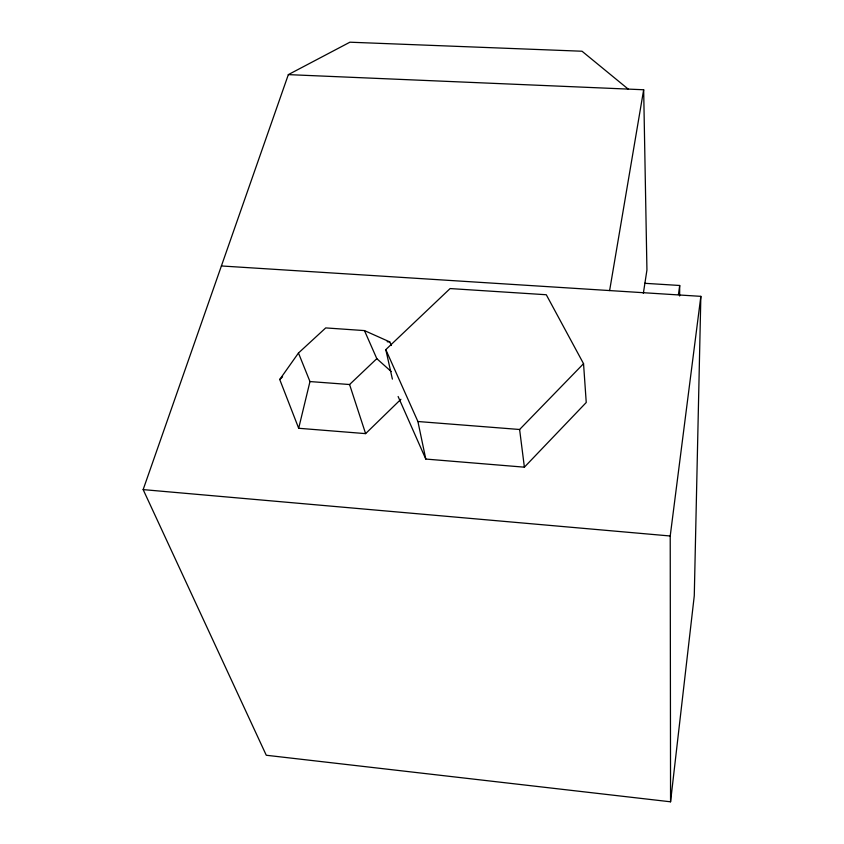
<?xml version="1.0" encoding="UTF-8"?>
<svg xmlns="http://www.w3.org/2000/svg" width="844" height="844" viewBox="0 0 844 844"><rect width="100%" height="100%" fill="white"/><g stroke="black" fill="none" stroke-linecap="round" stroke-linejoin="round"><path stroke-width="1.27" d="M679.631 295.991L679.694 285.483L644.668 283.299M221.402 265.965L700.847 296.349L694.274 595.769L670.558 801.8L266.271 755.253L143.153 489.604L288.342 74.62L349.901 42.2L582.022 51.231L628.21 89.095M670.558 801.8L670.22 535.993L700.847 296.349M678.439 294.609L679.694 285.483M643.339 293.406L646.937 270.017L643.666 89.759L288.342 74.62M609.621 290.568L643.666 89.759M400.9 399.286L365.61 433.626L298.681 428.277L309.97 381.562L298.47 353.014L325.721 327.915L364.46 330.595L389.759 341.915L391.363 345.47M298.681 428.277L279.733 379.494L298.47 353.014M398.115 396.511L425.787 459.062L524.388 467.175L586.242 402.493L583.542 363.68L546.29 294.746L450.116 288.564L385.803 349.627L392.386 379.114M385.803 349.627L417.907 421.515L519.609 429.49L583.542 363.68M309.97 381.562L349.574 384.526L376.814 358.658L364.46 330.595M279.733 379.494L282.582 376.857M387.185 341.736L389.759 341.915M143.153 489.604L670.22 535.993M376.814 358.658L391.247 371.571M349.574 384.526L365.61 433.626M417.907 421.515L425.787 459.062M519.609 429.49L524.388 467.175"/></g></svg>
